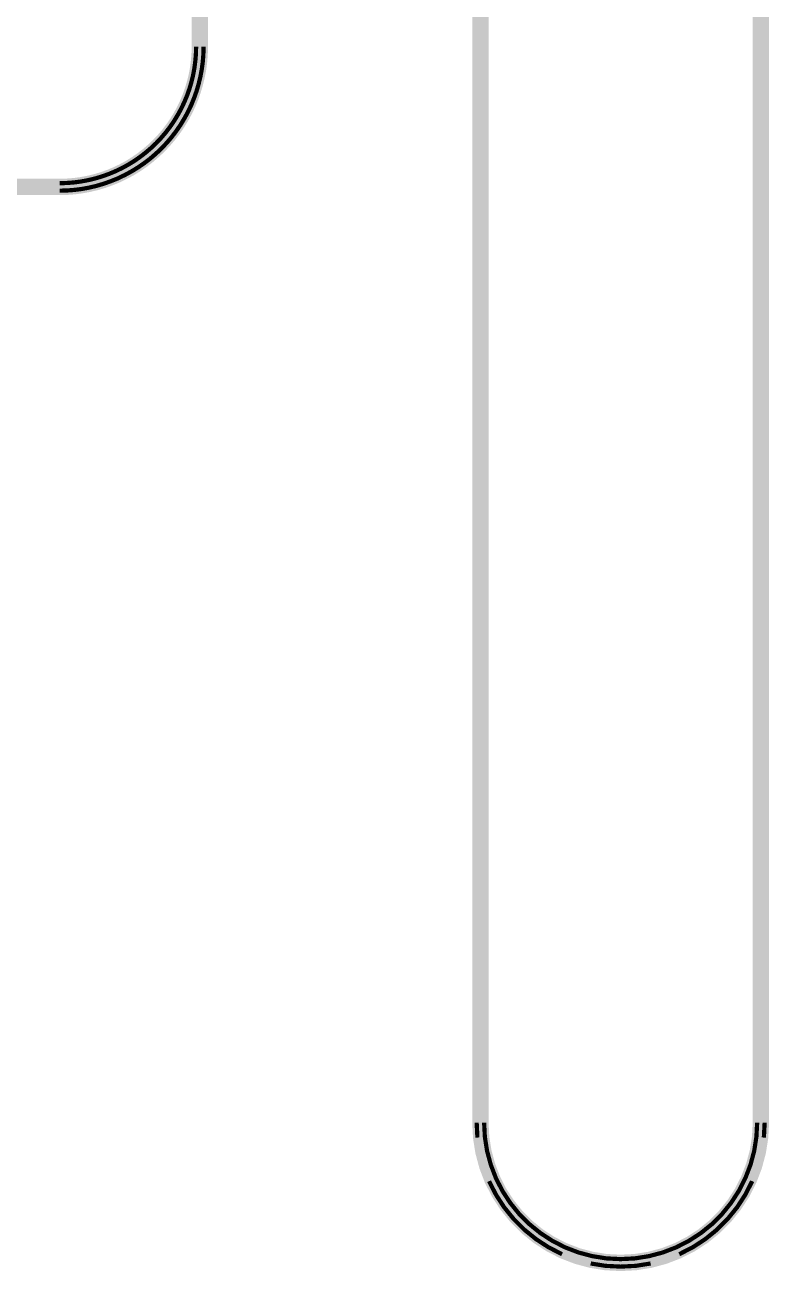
# Model space of a CAD drawing. Extents: x -200 to 7200, y -200 to 2100.
# Drawn here: x 4747.8 to 4907, y 718.2 to 984.6 of the extents above; entities that cross this region are included whole.
import ezdxf

# ---------------------------------------------------------------- set-up
doc = ezdxf.new("R2010")
doc.units = 0
doc.header["$MEASUREMENT"] = 0
doc.layers.get('0').update_dxf_attribs({"linetype": 'CONTINUOUS'})
doc.layers.add('GAP', color=1, linetype='CONTINUOUS')
doc.layers.add('PIN', color=2, linetype='CONTINUOUS')

# ---------------------------------------------------------------- blocks, each defined once
blk = doc.blocks.new('R2C1BGAP')
for points in [[(4783.49, 1150.02), (4783.49, 980), (4786.99, 1150.02), (4786.99, 980)], [(4846.99, 749.98), (4846.99, 1150.02), (4843.49, 749.98), (4843.49, 1150.02)], [(4903.49, 1150.02), (4903.49, 749.98), (4906.99, 1150.02), (4906.99, 749.98)], [(4783.45, 978.52), (4783.45, 978.52), (4783.33, 977.05)], [(4783.45, 978.52), (4786.94, 978.34), (4783.33, 977.05), (4786.81, 976.68)], [(4783.49, 980), (4783.49, 980), (4783.45, 978.52)], [(4783.49, 980), (4786.99, 980), (4783.45, 978.52), (4786.94, 978.34)], [(4786.94, 978.34), (4786.94, 978.34), (4786.81, 976.68)], [(4786.99, 980), (4786.99, 980), (4786.94, 978.34)], [(4783.14, 975.58), (4783.14, 975.58), (4782.87, 974.13)], [(4783.14, 975.58), (4786.6, 975.03), (4782.87, 974.13), (4786.29, 973.4)], [(4783.33, 977.05), (4783.33, 977.05), (4783.14, 975.58)], [(4783.33, 977.05), (4786.81, 976.68), (4783.14, 975.58), (4786.6, 975.03)], [(4786.81, 976.68), (4786.81, 976.68), (4786.6, 975.03)], [(4782.52, 972.69), (4782.52, 972.69), (4782.1, 971.27)], [(4782.52, 972.69), (4785.9, 971.78), (4782.1, 971.27), (4785.43, 970.19)], [(4782.87, 974.13), (4782.87, 974.13), (4782.52, 972.69)], [(4782.87, 974.13), (4786.29, 973.4), (4782.52, 972.69), (4785.9, 971.78)], [(4786.29, 973.4), (4786.29, 973.4), (4785.9, 971.78)], [(4786.6, 975.03), (4786.6, 975.03), (4786.29, 973.4)], [(4781.61, 969.88), (4781.61, 969.88), (4781.04, 968.51)], [(4781.61, 969.88), (4784.88, 968.62), (4781.04, 968.51), (4784.24, 967.09)], [(4782.1, 971.27), (4782.1, 971.27), (4781.61, 969.88)], [(4782.1, 971.27), (4785.43, 970.19), (4781.61, 969.88), (4784.88, 968.62)], [(4785.43, 970.19), (4785.43, 970.19), (4784.88, 968.62)], [(4785.9, 971.78), (4785.9, 971.78), (4785.43, 970.19)], [(4780.41, 967.17), (4780.41, 967.17), (4779.7, 965.88)], [(4780.41, 967.17), (4783.53, 965.59), (4779.7, 965.88), (4782.73, 964.13)], [(4781.04, 968.51), (4781.04, 968.51), (4780.41, 967.17)], [(4781.04, 968.51), (4784.24, 967.09), (4780.41, 967.17), (4783.53, 965.59)], [(4784.24, 967.09), (4784.24, 967.09), (4783.53, 965.59)], [(4784.88, 968.62), (4784.88, 968.62), (4784.24, 967.09)], [(4778.93, 964.61), (4778.93, 964.61), (4778.09, 963.4)], [(4778.93, 964.61), (4781.86, 962.71), (4778.09, 963.4), (4780.92, 961.34)], [(4779.7, 965.88), (4779.7, 965.88), (4778.93, 964.61)], [(4779.7, 965.88), (4782.73, 964.13), (4778.93, 964.61), (4781.86, 962.71)], [(4783.53, 965.59), (4783.53, 965.59), (4782.73, 964.13)], [(4777.19, 962.22), (4777.19, 962.22), (4776.23, 961.1)], [(4777.19, 962.22), (4779.91, 960.02), (4776.23, 961.1), (4778.83, 958.76)], [(4778.09, 963.4), (4778.09, 963.4), (4777.19, 962.22)], [(4778.09, 963.4), (4780.92, 961.34), (4777.19, 962.22), (4779.91, 960.02)], [(4781.86, 962.71), (4781.86, 962.71), (4780.92, 961.34)], [(4782.73, 964.13), (4782.73, 964.13), (4781.86, 962.71)], [(4775.21, 960.02), (4775.21, 960.02), (4774.14, 959.01)], [(4775.21, 960.02), (4777.69, 957.55), (4774.14, 959.01), (4776.48, 956.41)], [(4776.23, 961.1), (4776.23, 961.1), (4775.21, 960.02)], [(4776.23, 961.1), (4778.83, 958.76), (4775.21, 960.02), (4777.69, 957.55)], [(4779.91, 960.02), (4779.91, 960.02), (4778.83, 958.76)], [(4780.92, 961.34), (4780.92, 961.34), (4779.91, 960.02)], [(4771.84, 957.15), (4771.84, 957.15), (4770.62, 956.31)], [(4771.84, 957.15), (4773.9, 954.31), (4770.62, 956.31), (4772.53, 953.37)], [(4773.02, 958.05), (4773.02, 958.05), (4771.84, 957.15)], [(4773.02, 958.05), (4775.22, 955.33), (4771.84, 957.15), (4773.9, 954.31)], [(4774.14, 959.01), (4774.14, 959.01), (4773.02, 958.05)], [(4774.14, 959.01), (4776.48, 956.41), (4773.02, 958.05), (4775.22, 955.33)], [(4776.48, 956.41), (4776.48, 956.41), (4775.22, 955.33)], [(4777.69, 957.55), (4777.69, 957.55), (4776.48, 956.41)], [(4778.83, 958.76), (4778.83, 958.76), (4777.69, 957.55)], [(4766.73, 954.19), (4766.73, 954.19), (4765.36, 953.63)], [(4766.73, 954.19), (4768.15, 950.99), (4765.36, 953.63), (4766.61, 950.36)], [(4768.06, 954.83), (4768.06, 954.83), (4766.73, 954.19)], [(4768.06, 954.83), (4769.65, 951.71), (4766.73, 954.19), (4768.15, 950.99)], [(4769.36, 955.53), (4769.36, 955.53), (4768.06, 954.83)], [(4769.36, 955.53), (4771.11, 952.5), (4768.06, 954.83), (4769.65, 951.71)], [(4770.62, 956.31), (4770.62, 956.31), (4769.36, 955.53)], [(4770.62, 956.31), (4772.53, 953.37), (4769.36, 955.53), (4771.11, 952.5)], [(4773.9, 954.31), (4773.9, 954.31), (4772.53, 953.37)], [(4775.22, 955.33), (4775.22, 955.33), (4773.9, 954.31)], [(4755.24, 951.75), (3202, 951.75), (4755.24, 948.25), (3202, 948.25)], [(4756.72, 951.79), (4756.72, 951.79), (4755.24, 951.75)], [(4756.72, 951.79), (4756.9, 948.29), (4755.24, 951.75), (4755.24, 948.25)], [(4758.19, 951.9), (4758.19, 951.9), (4756.72, 951.79)], [(4758.19, 951.9), (4758.56, 948.42), (4756.72, 951.79), (4756.9, 948.29)], [(4759.66, 952.1), (4759.66, 952.1), (4758.19, 951.9)], [(4759.66, 952.1), (4760.2, 948.64), (4758.19, 951.9), (4758.56, 948.42)], [(4761.11, 952.37), (4761.11, 952.37), (4759.66, 952.1)], [(4761.11, 952.37), (4761.84, 948.94), (4759.66, 952.1), (4760.2, 948.64)], [(4762.55, 952.71), (4762.55, 952.71), (4761.11, 952.37)], [(4762.55, 952.71), (4763.45, 949.33), (4761.11, 952.37), (4761.84, 948.94)], [(4763.97, 953.13), (4763.97, 953.13), (4762.55, 952.71)], [(4763.97, 953.13), (4765.05, 949.8), (4762.55, 952.71), (4763.45, 949.33)], [(4765.36, 953.63), (4765.36, 953.63), (4763.97, 953.13)], [(4765.36, 953.63), (4766.61, 950.36), (4763.97, 953.13), (4765.05, 949.8)], [(4769.65, 951.71), (4769.65, 951.71), (4768.15, 950.99)], [(4771.11, 952.5), (4771.11, 952.5), (4769.65, 951.71)], [(4772.53, 953.37), (4772.53, 953.37), (4771.11, 952.5)], [(4758.56, 948.42), (4758.56, 948.42), (4756.9, 948.29)], [(4760.2, 948.64), (4760.2, 948.64), (4758.56, 948.42)], [(4761.84, 948.94), (4761.84, 948.94), (4760.2, 948.64)], [(4763.45, 949.33), (4763.45, 949.33), (4761.84, 948.94)], [(4765.05, 949.8), (4765.05, 949.8), (4763.45, 949.33)], [(4766.61, 950.36), (4766.61, 950.36), (4765.05, 949.8)], [(4768.15, 950.99), (4768.15, 950.99), (4766.61, 950.36)], [(4756.9, 948.29), (4756.9, 948.29), (4755.24, 948.25)], [(4843.66, 746.66), (4843.66, 746.66), (4843.49, 749.98)], [(4847.14, 747.02), (4843.66, 746.66), (4846.99, 749.98), (4843.49, 749.98)], [(4847.14, 747.02), (4847.14, 747.02), (4846.99, 749.98)], [(4903.49, 749.98), (4903.49, 749.98), (4903.33, 747.02)], [(4903.49, 749.98), (4906.99, 749.98), (4903.33, 747.02), (4906.81, 746.66)], [(4906.99, 749.98), (4906.99, 749.98), (4906.81, 746.66)], [(4847.6, 744.1), (4844.18, 743.38), (4847.14, 747.02), (4843.66, 746.66)], [(4844.18, 743.38), (4844.18, 743.38), (4843.66, 746.66)], [(4847.6, 744.1), (4847.6, 744.1), (4847.14, 747.02)], [(4903.33, 747.02), (4903.33, 747.02), (4902.87, 744.1)], [(4903.33, 747.02), (4906.81, 746.66), (4902.87, 744.1), (4906.29, 743.38)], [(4906.81, 746.66), (4906.81, 746.66), (4906.29, 743.38)], [(4848.37, 741.25), (4845.04, 740.17), (4847.6, 744.1), (4844.18, 743.38)], [(4845.04, 740.17), (4845.04, 740.17), (4844.18, 743.38)], [(4848.37, 741.25), (4848.37, 741.25), (4847.6, 744.1)], [(4902.87, 744.1), (4902.87, 744.1), (4902.1, 741.25)], [(4902.87, 744.1), (4906.29, 743.38), (4902.1, 741.25), (4905.43, 740.17)], [(4906.29, 743.38), (4906.29, 743.38), (4905.43, 740.17)], [(4849.43, 738.49), (4846.23, 737.06), (4848.37, 741.25), (4845.04, 740.17)], [(4849.43, 738.49), (4849.43, 738.49), (4848.37, 741.25)], [(4902.1, 741.25), (4902.1, 741.25), (4901.04, 738.49)], [(4902.1, 741.25), (4905.43, 740.17), (4901.04, 738.49), (4904.24, 737.06)], [(4846.23, 737.06), (4846.23, 737.06), (4845.04, 740.17)], [(4850.77, 735.85), (4847.74, 734.1), (4849.43, 738.49), (4846.23, 737.06)], [(4850.77, 735.85), (4850.77, 735.85), (4849.43, 738.49)], [(4901.04, 738.49), (4901.04, 738.49), (4899.7, 735.85)], [(4901.04, 738.49), (4904.24, 737.06), (4899.7, 735.85), (4902.73, 734.1)], [(4905.43, 740.17), (4905.43, 740.17), (4904.24, 737.06)], [(4847.74, 734.1), (4847.74, 734.1), (4846.23, 737.06)], [(4852.38, 733.37), (4849.55, 731.32), (4850.77, 735.85), (4847.74, 734.1)], [(4852.38, 733.37), (4852.38, 733.37), (4850.77, 735.85)], [(4899.7, 735.85), (4899.7, 735.85), (4898.09, 733.37)], [(4899.7, 735.85), (4902.73, 734.1), (4898.09, 733.37), (4900.92, 731.32)], [(4904.24, 737.06), (4904.24, 737.06), (4902.73, 734.1)], [(4849.55, 731.32), (4849.55, 731.32), (4847.74, 734.1)], [(4854.24, 731.07), (4851.64, 728.73), (4852.38, 733.37), (4849.55, 731.32)], [(4854.24, 731.07), (4854.24, 731.07), (4852.38, 733.37)], [(4898.09, 733.37), (4898.09, 733.37), (4896.23, 731.07)], [(4898.09, 733.37), (4900.92, 731.32), (4896.23, 731.07), (4898.83, 728.73)], [(4902.73, 734.1), (4902.73, 734.1), (4900.92, 731.32)], [(4851.64, 728.73), (4851.64, 728.73), (4849.55, 731.32)], [(4856.33, 728.98), (4853.99, 726.38), (4854.24, 731.07), (4851.64, 728.73)], [(4856.33, 728.98), (4856.33, 728.98), (4854.24, 731.07)], [(4896.23, 731.07), (4896.23, 731.07), (4894.14, 728.98)], [(4896.23, 731.07), (4898.83, 728.73), (4894.14, 728.98), (4896.48, 726.38)], [(4900.92, 731.32), (4900.92, 731.32), (4898.83, 728.73)], [(4853.99, 726.38), (4853.99, 726.38), (4851.64, 728.73)], [(4858.63, 727.12), (4856.57, 724.29), (4856.33, 728.98), (4853.99, 726.38)], [(4858.63, 727.12), (4858.63, 727.12), (4856.33, 728.98)], [(4894.14, 728.98), (4894.14, 728.98), (4891.84, 727.12)], [(4894.14, 728.98), (4896.48, 726.38), (4891.84, 727.12), (4893.9, 724.29)], [(4898.83, 728.73), (4898.83, 728.73), (4896.48, 726.38)], [(4856.57, 724.29), (4856.57, 724.29), (4853.99, 726.38)], [(4861.11, 725.51), (4859.36, 722.48), (4858.63, 727.12), (4856.57, 724.29)], [(4861.11, 725.51), (4861.11, 725.51), (4858.63, 727.12)], [(4863.75, 724.17), (4862.32, 720.97), (4861.11, 725.51), (4859.36, 722.48)], [(4863.75, 724.17), (4863.75, 724.17), (4861.11, 725.51)], [(4889.36, 725.51), (4889.36, 725.51), (4886.73, 724.17)], [(4889.36, 725.51), (4891.11, 722.48), (4886.73, 724.17), (4888.15, 720.97)], [(4891.84, 727.12), (4891.84, 727.12), (4889.36, 725.51)], [(4891.84, 727.12), (4893.9, 724.29), (4889.36, 725.51), (4891.11, 722.48)], [(4896.48, 726.38), (4896.48, 726.38), (4893.9, 724.29)], [(4859.36, 722.48), (4859.36, 722.48), (4856.57, 724.29)], [(4862.32, 720.97), (4862.32, 720.97), (4859.36, 722.48)], [(4866.51, 723.11), (4865.43, 719.78), (4863.75, 724.17), (4862.32, 720.97)], [(4866.51, 723.11), (4866.51, 723.11), (4863.75, 724.17)], [(4869.36, 722.35), (4868.64, 718.92), (4866.51, 723.11), (4865.43, 719.78)], [(4869.36, 722.35), (4869.36, 722.35), (4866.51, 723.11)], [(4872.28, 721.88), (4871.92, 718.4), (4869.36, 722.35), (4868.64, 718.92)], [(4872.28, 721.88), (4872.28, 721.88), (4869.36, 722.35)], [(4881.11, 722.35), (4881.11, 722.35), (4878.19, 721.88)], [(4881.11, 722.35), (4881.84, 718.92), (4878.19, 721.88), (4878.56, 718.4)], [(4883.97, 723.11), (4883.97, 723.11), (4881.11, 722.35)], [(4883.97, 723.11), (4885.05, 719.78), (4881.11, 722.35), (4881.84, 718.92)], [(4886.73, 724.17), (4886.73, 724.17), (4883.97, 723.11)], [(4886.73, 724.17), (4888.15, 720.97), (4883.97, 723.11), (4885.05, 719.78)], [(4891.11, 722.48), (4891.11, 722.48), (4888.15, 720.97)], [(4893.9, 724.29), (4893.9, 724.29), (4891.11, 722.48)], [(4865.43, 719.78), (4865.43, 719.78), (4862.32, 720.97)], [(4868.64, 718.92), (4868.64, 718.92), (4865.43, 719.78)], [(4875.24, 721.73), (4875.24, 718.23), (4872.28, 721.88), (4871.92, 718.4)], [(4875.24, 721.73), (4875.24, 721.73), (4872.28, 721.88)], [(4878.19, 721.88), (4878.19, 721.88), (4875.24, 721.73)], [(4878.19, 721.88), (4878.56, 718.4), (4875.24, 721.73), (4875.24, 718.23)], [(4885.05, 719.78), (4885.05, 719.78), (4881.84, 718.92)], [(4888.15, 720.97), (4888.15, 720.97), (4885.05, 719.78)], [(4871.92, 718.4), (4871.92, 718.4), (4868.64, 718.92)], [(4875.24, 718.23), (4875.24, 718.23), (4871.92, 718.4)], [(4878.56, 718.4), (4878.56, 718.4), (4875.24, 718.23)], [(4881.84, 718.92), (4881.84, 718.92), (4878.56, 718.4)]]:
    blk.add_solid(points)
blk = doc.blocks.new('R2C1BPIN')
for points in [[(4784.89, 1150.02), (4784.89, 980), (4783.99, 1150.02), (4783.99, 980)], [(4785.59, 1150.02), (4785.59, 980), (4786.49, 1150.02), (4786.49, 980)], [(4844.89, 749.98), (4844.89, 1150.02), (4843.99, 749.98), (4843.99, 1150.02)], [(4845.59, 749.98), (4845.59, 1150.02), (4846.49, 749.98), (4846.49, 1150.02)], [(4904.89, 1150.02), (4904.89, 749.98), (4903.99, 1150.02), (4903.99, 749.98)], [(4905.59, 1150.02), (4905.59, 749.98), (4906.49, 1150.02), (4906.49, 749.98)], [(4783.95, 978.5), (4784.85, 978.45), (4783.83, 976.99), (4784.72, 976.9)], [(4783.99, 980), (4784.89, 980), (4783.95, 978.5), (4784.85, 978.45)], [(4785.55, 978.41), (4786.44, 978.36), (4785.42, 976.83), (4786.32, 976.73)], [(4785.59, 980), (4786.49, 980), (4785.55, 978.41), (4786.44, 978.36)], [(4783.63, 975.5), (4784.52, 975.36), (4783.36, 974.02), (4784.24, 973.84)], [(4783.83, 976.99), (4784.72, 976.9), (4783.63, 975.5), (4784.52, 975.36)], [(4785.21, 975.25), (4786.1, 975.11), (4784.92, 973.69), (4785.8, 973.5)], [(4785.42, 976.83), (4786.32, 976.73), (4785.21, 975.25), (4786.1, 975.11)], [(4783.01, 972.56), (4783.88, 972.33), (4782.58, 971.12), (4783.44, 970.84)], [(4783.36, 974.02), (4784.24, 973.84), (4783.01, 972.56), (4783.88, 972.33)], [(4784.92, 973.69), (4785.8, 973.5), (4784.55, 972.14), (4785.42, 971.91)], [(4782.58, 971.12), (4783.44, 970.84), (4782.08, 969.7), (4782.92, 969.37)], [(4784.1, 970.62), (4784.96, 970.34), (4783.57, 969.12), (4784.41, 968.8)], [(4784.55, 972.14), (4785.42, 971.91), (4784.1, 970.62), (4784.96, 970.34)], [(4781.5, 968.31), (4782.32, 967.94), (4780.85, 966.95), (4781.66, 966.54)], [(4782.08, 969.7), (4782.92, 969.37), (4781.5, 968.31), (4782.32, 967.94)], [(4782.96, 967.66), (4783.79, 967.29), (4782.28, 966.22), (4783.08, 965.81)], [(4783.57, 969.12), (4784.41, 968.8), (4782.96, 967.66), (4783.79, 967.29)], [(4780.13, 965.63), (4780.91, 965.18), (4779.35, 964.34), (4780.1, 963.85)], [(4780.85, 966.95), (4781.66, 966.54), (4780.13, 965.63), (4780.91, 965.18)], [(4781.52, 964.83), (4782.3, 964.38), (4780.69, 963.47), (4781.45, 962.98)], [(4782.28, 966.22), (4783.08, 965.81), (4781.52, 964.83), (4782.3, 964.38)], [(4777.58, 961.91), (4778.28, 961.34), (4776.6, 960.76), (4777.27, 960.16)], [(4778.5, 963.1), (4779.22, 962.57), (4777.58, 961.91), (4778.28, 961.34)], [(4779.35, 964.34), (4780.1, 963.85), (4778.5, 963.1), (4779.22, 962.57)], [(4779.79, 962.16), (4780.52, 961.63), (4778.82, 960.9), (4779.52, 960.33)], [(4780.69, 963.47), (4781.45, 962.98), (4779.79, 962.16), (4780.52, 961.63)], [(4775.57, 959.67), (4776.2, 959.03), (4774.47, 958.63), (4775.08, 957.97)], [(4776.6, 960.76), (4777.27, 960.16), (4775.57, 959.67), (4776.2, 959.03)], [(4777.79, 959.69), (4778.46, 959.09), (4776.7, 958.54), (4777.33, 957.9)], [(4778.82, 960.9), (4779.52, 960.33), (4777.79, 959.69), (4778.46, 959.09)], [(4772.14, 956.74), (4772.66, 956.01), (4770.9, 955.89), (4771.39, 955.13)], [(4773.33, 957.66), (4773.9, 956.96), (4772.14, 956.74), (4772.66, 956.01)], [(4774.34, 956.41), (4774.9, 955.71), (4773.08, 955.45), (4773.61, 954.72)], [(4774.47, 958.63), (4775.08, 957.97), (4773.33, 957.66), (4773.9, 956.96)], [(4775.54, 957.45), (4776.15, 956.78), (4774.34, 956.41), (4774.9, 955.71)], [(4776.7, 958.54), (4777.33, 957.9), (4775.54, 957.45), (4776.15, 956.78)], [(4768.29, 954.38), (4768.7, 953.58), (4766.93, 953.74), (4767.3, 952.91)], [(4769.61, 955.1), (4770.06, 954.32), (4768.29, 954.38), (4768.7, 953.58)], [(4770.9, 955.89), (4771.39, 955.13), (4769.61, 955.1), (4770.06, 954.32)], [(4771.77, 954.55), (4772.26, 953.79), (4770.41, 953.72), (4770.86, 952.94)], [(4773.08, 955.45), (4773.61, 954.72), (4771.77, 954.55), (4772.26, 953.79)], [(4755.24, 950.35), (3202, 950.35), (4755.24, 951.25), (3202, 951.25)], [(4756.74, 951.29), (4756.79, 950.39), (4755.24, 951.25), (4755.24, 950.35)], [(4758.24, 951.41), (4758.34, 950.51), (4756.74, 951.29), (4756.79, 950.39)], [(4759.73, 951.6), (4759.88, 950.72), (4758.24, 951.41), (4758.34, 950.51)], [(4761.21, 951.88), (4761.4, 951), (4759.73, 951.6), (4759.88, 950.72)], [(4762.68, 952.23), (4762.91, 951.36), (4761.21, 951.88), (4761.4, 951)], [(4764.12, 952.66), (4764.4, 951.8), (4762.68, 952.23), (4762.91, 951.36)], [(4764.62, 951.14), (4764.89, 950.28), (4763.09, 950.68), (4763.32, 949.81)], [(4765.54, 953.16), (4765.86, 952.32), (4764.12, 952.66), (4764.4, 951.8)], [(4766.11, 951.67), (4766.44, 950.83), (4764.62, 951.14), (4764.89, 950.28)], [(4766.93, 953.74), (4767.3, 952.91), (4765.54, 953.16), (4765.86, 952.32)], [(4767.58, 952.27), (4767.95, 951.45), (4766.11, 951.67), (4766.44, 950.83)], [(4769.02, 952.96), (4769.42, 952.16), (4767.58, 952.27), (4767.95, 951.45)], [(4770.41, 953.72), (4770.86, 952.94), (4769.02, 952.96), (4769.42, 952.16)], [(4755.24, 949.65), (3202, 949.65), (4755.24, 948.75), (3202, 948.75)], [(4756.83, 949.69), (4756.87, 948.79), (4755.24, 949.65), (4755.24, 948.75)], [(4758.41, 949.82), (4758.5, 948.92), (4756.83, 949.69), (4756.87, 948.79)], [(4759.98, 950.02), (4760.13, 949.13), (4758.41, 949.82), (4758.5, 948.92)], [(4761.55, 950.31), (4761.73, 949.43), (4759.98, 950.02), (4760.13, 949.13)], [(4763.09, 950.68), (4763.32, 949.81), (4761.55, 950.31), (4761.73, 949.43)], [(4845.05, 746.81), (4844.16, 746.71), (4844.89, 749.98), (4843.99, 749.98)], [(4846.64, 746.97), (4845.75, 746.88), (4846.49, 749.98), (4845.59, 749.98)], [(4903.99, 749.98), (4904.89, 749.98), (4903.83, 746.97), (4904.72, 746.88)], [(4905.59, 749.98), (4906.49, 749.98), (4905.42, 746.81), (4906.32, 746.71)], [(4845.55, 743.67), (4844.67, 743.48), (4845.05, 746.81), (4844.16, 746.71)], [(4847.11, 744), (4846.23, 743.81), (4846.64, 746.97), (4845.75, 746.88)], [(4903.83, 746.97), (4904.72, 746.88), (4903.36, 744), (4904.24, 743.81)], [(4905.42, 746.81), (4906.32, 746.71), (4904.92, 743.67), (4905.8, 743.48)], [(4846.37, 740.6), (4845.52, 740.32), (4845.55, 743.67), (4844.67, 743.48)], [(4847.89, 741.09), (4847.04, 740.82), (4847.11, 744), (4846.23, 743.81)], [(4903.36, 744), (4904.24, 743.81), (4902.58, 741.09), (4903.44, 740.82)], [(4904.92, 743.67), (4905.8, 743.48), (4904.1, 740.6), (4904.96, 740.32)], [(4848.97, 738.28), (4848.15, 737.92), (4847.89, 741.09), (4847.04, 740.82)], [(4902.58, 741.09), (4903.44, 740.82), (4901.5, 738.28), (4902.32, 737.92)], [(4847.51, 737.63), (4846.69, 737.27), (4846.37, 740.6), (4845.52, 740.32)], [(4850.34, 735.6), (4849.56, 735.15), (4848.97, 738.28), (4848.15, 737.92)], [(4901.5, 738.28), (4902.32, 737.92), (4900.13, 735.6), (4900.91, 735.15)], [(4904.1, 740.6), (4904.96, 740.32), (4902.96, 737.63), (4903.79, 737.27)], [(4848.95, 734.8), (4848.17, 734.35), (4847.51, 737.63), (4846.69, 737.27)], [(4851.98, 733.08), (4851.25, 732.55), (4850.34, 735.6), (4849.56, 735.15)], [(4900.13, 735.6), (4900.91, 735.15), (4898.5, 733.08), (4899.22, 732.55)], [(4902.96, 737.63), (4903.79, 737.27), (4901.52, 734.8), (4902.3, 734.35)], [(4850.68, 732.14), (4849.95, 731.61), (4848.95, 734.8), (4848.17, 734.35)], [(4853.87, 730.74), (4853.2, 730.14), (4851.98, 733.08), (4851.25, 732.55)], [(4898.5, 733.08), (4899.22, 732.55), (4896.6, 730.74), (4897.27, 730.14)], [(4901.52, 734.8), (4902.3, 734.35), (4899.79, 732.14), (4900.52, 731.61)], [(4852.68, 729.67), (4852.01, 729.07), (4850.68, 732.14), (4849.95, 731.61)], [(4856, 728.61), (4855.4, 727.94), (4853.87, 730.74), (4853.2, 730.14)], [(4896.6, 730.74), (4897.27, 730.14), (4894.47, 728.61), (4895.08, 727.94)], [(4899.79, 732.14), (4900.52, 731.61), (4897.79, 729.67), (4898.46, 729.07)], [(4854.93, 727.42), (4854.33, 726.75), (4852.68, 729.67), (4852.01, 729.07)], [(4857.4, 725.42), (4856.87, 724.7), (4854.93, 727.42), (4854.33, 726.75)], [(4858.34, 726.72), (4857.81, 725.99), (4856, 728.61), (4855.4, 727.94)], [(4894.47, 728.61), (4895.08, 727.94), (4892.14, 726.72), (4892.66, 725.99)], [(4895.54, 727.42), (4896.15, 726.75), (4893.08, 725.42), (4893.61, 724.7)], [(4897.79, 729.67), (4898.46, 729.07), (4895.54, 727.42), (4896.15, 726.75)], [(4860.06, 723.69), (4859.61, 722.91), (4857.4, 725.42), (4856.87, 724.7)], [(4860.86, 725.08), (4860.41, 724.3), (4858.34, 726.72), (4857.81, 725.99)], [(4863.54, 723.71), (4863.18, 722.89), (4860.86, 725.08), (4860.41, 724.3)], [(4889.61, 725.08), (4890.06, 724.3), (4886.93, 723.71), (4887.3, 722.89)], [(4892.14, 726.72), (4892.66, 725.99), (4889.61, 725.08), (4890.06, 724.3)], [(4893.08, 725.42), (4893.61, 724.7), (4890.41, 723.69), (4890.86, 722.91)], [(4862.89, 722.25), (4862.53, 721.43), (4860.06, 723.69), (4859.61, 722.91)], [(4865.86, 721.11), (4865.58, 720.26), (4862.89, 722.25), (4862.53, 721.43)], [(4866.35, 722.63), (4866.07, 721.78), (4863.54, 723.71), (4863.18, 722.89)], [(4869.26, 721.86), (4869.07, 720.98), (4866.35, 722.63), (4866.07, 721.78)], [(4884.12, 722.63), (4884.4, 721.78), (4881.21, 721.86), (4881.4, 720.98)], [(4886.93, 723.71), (4887.3, 722.89), (4884.12, 722.63), (4884.4, 721.78)], [(4887.58, 722.25), (4887.95, 721.43), (4884.62, 721.11), (4884.89, 720.26)], [(4890.41, 723.69), (4890.86, 722.91), (4887.58, 722.25), (4887.95, 721.43)], [(4868.93, 720.29), (4868.74, 719.41), (4865.86, 721.11), (4865.58, 720.26)], [(4872.06, 719.79), (4871.97, 718.9), (4868.93, 720.29), (4868.74, 719.41)], [(4872.23, 721.39), (4872.14, 720.49), (4869.26, 721.86), (4869.07, 720.98)], [(4875.24, 719.63), (4875.24, 718.73), (4872.06, 719.79), (4871.97, 718.9)], [(4875.24, 721.23), (4875.24, 720.33), (4872.23, 721.39), (4872.14, 720.49)], [(4878.24, 721.39), (4878.34, 720.49), (4875.24, 721.23), (4875.24, 720.33)], [(4878.41, 719.79), (4878.5, 718.9), (4875.24, 719.63), (4875.24, 718.73)], [(4881.21, 721.86), (4881.4, 720.98), (4878.24, 721.39), (4878.34, 720.49)], [(4881.55, 720.29), (4881.73, 719.41), (4878.41, 719.79), (4878.5, 718.9)], [(4884.62, 721.11), (4884.89, 720.26), (4881.55, 720.29), (4881.73, 719.41)]]:
    blk.add_solid(points)

msp = doc.modelspace()

# ---------------------------------------------------------------- block references
at = {"layer": 'GAP'}
msp.add_blockref('R2C1BGAP', (0, 0), dxfattribs=at)
at = {"layer": 'PIN'}
msp.add_blockref('R2C1BPIN', (0, 0), dxfattribs=at)

doc.saveas('drawing.dxf')
